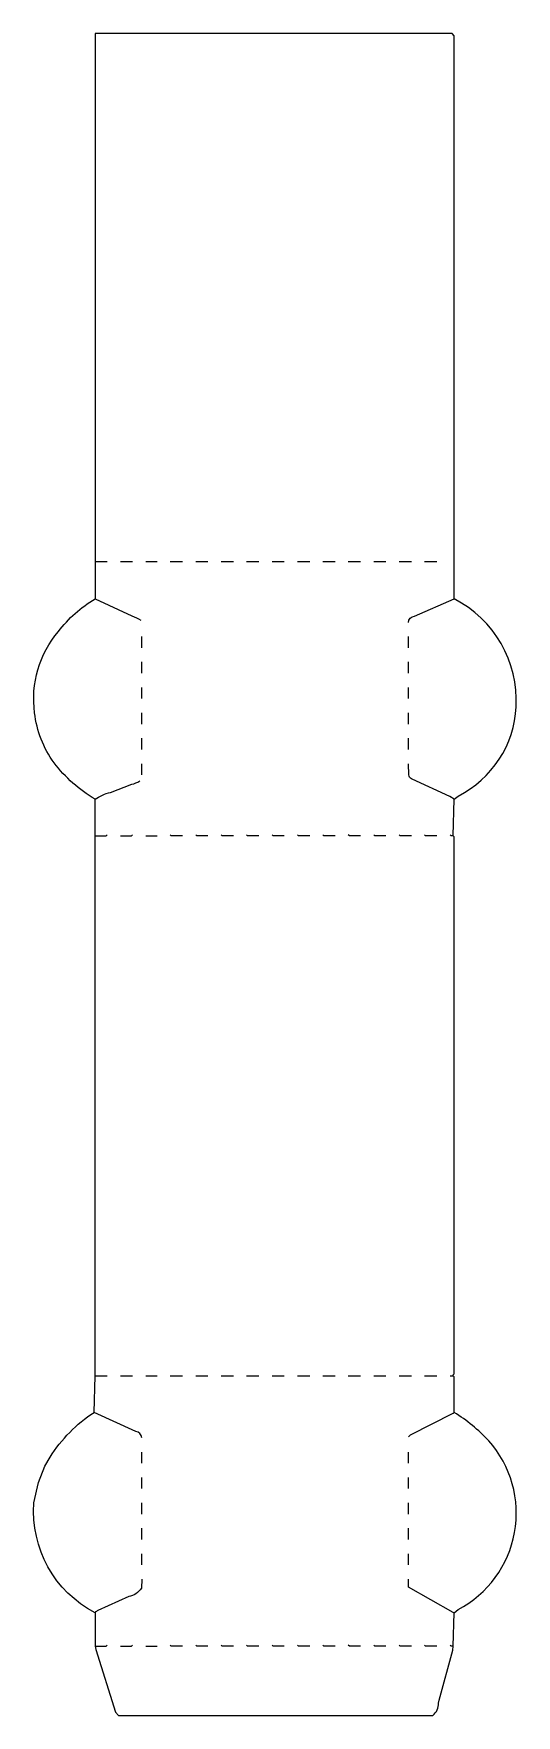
# Model space of a CAD drawing. Extents: x 26 to 500, y 85 to 1739.
import ezdxf

# ---------------------------------------------------------------- set-up
doc = ezdxf.new("R2010")
doc.units = 0
doc.layers.get('0').update_dxf_attribs({"linetype": 'CONTINUOUS'})

msp = doc.modelspace()

# ---------------------------------------------------------------- linework, layer by layer
at = {"color": 250, "linetype": 'CONTINUOUS'}
for points in [[(132, 219), (131.554455, 210.044554, -0.211958), (119.1, 201.8), (88.9, 188.2, 0.118981), (86, 186), (86, 153), (86.7, 149.9), (106, 88), (109, 85), (418, 85, 0.251566), (423.647059, 97.088235), (424.352941, 99.911765), (437.615385, 149.076923), (438, 153), (439, 186), (442.9, 189.2, 0.488209), (473, 355, 0.065623), (439, 383), (439, 418), (438, 419), (438.2, 419.9), (439, 421), (439, 949), (438, 950), (439, 986), (442.9, 989.2, 0.271354), (500, 1077, 0.296645), (439, 1183), (439, 1737), (437, 1739), (86, 1739), (86, 1220), (86, 1183), (122.1, 1166.3, -0.067299), (131, 1162)], [(86, 186, -0.30062), (26, 294), (30.352941, 313.911765), (36.8, 330.1), (41.8, 339.1, -0.10395), (85, 383), (86, 419), (86, 950), (86, 986, -0.096517), (45.769231, 1021.846154, -0.127112), (26.58, 1070.94, -0.210935), (50, 1151, -0.095945), (86, 1183)], [(394, 1160, -0.36099), (399.9, 1166.2), (439, 1183)], [(439, 986), (434.82, 988.76), (397.9, 1005.8), (397, 1006, -0.230591), (394.455172, 1010.037931), (394, 1021)], [(86, 986, -0.087185), (101.1, 992.8), (122.1, 1000.7, 0.073362), (130, 1004)], [(132, 358, 0.36099), (126.1, 364.2), (85, 383)]]:
    msp.add_lwpolyline(points, format="xyb", dxfattribs=at)
for points in [[(86, 1220), (98, 1220)], [(111, 1220), (123, 1220)], [(136, 1220), (147, 1220)], [(160, 1220), (172, 1220)], [(185, 1220), (197, 1220)], [(210, 1220), (222, 1220)], [(235, 1220), (247, 1220)], [(260, 1220), (272, 1220)], [(285, 1220), (297, 1220)], [(310, 1220), (322, 1220)], [(335, 1220), (347, 1220)], [(360, 1220), (372, 1220)], [(385, 1220), (397, 1220)], [(410, 1220), (422, 1220)], [(132, 1135), (132, 1146)], [(394, 1135), (394, 1146)], [(132, 1110), (132, 1121)], [(394, 1110), (394, 1121)], [(132, 1085), (132, 1096)], [(394, 1085), (394, 1096)], [(132, 1060), (132, 1071)], [(394, 1060), (394, 1071)], [(132, 1035), (132, 1046)], [(394, 1035), (394, 1046)], [(132, 1010), (132, 1021)], [(86, 419), (98, 419)], [(111, 419), (123, 419)], [(136, 419), (147, 419)], [(160, 419), (172, 419)], [(185, 419), (197, 419)], [(210, 419), (222, 419)], [(235, 419), (247, 419)], [(260, 419), (272, 419)], [(285, 419), (297, 419)], [(310, 419), (322, 419)], [(335, 419), (347, 419)], [(360, 419), (372, 419)], [(385, 419), (397, 419)], [(410, 419), (422, 419)], [(394, 359), (396, 361), (437.9, 382.2), (439, 383)], [(132, 333), (132, 344)], [(394, 333), (394, 344)], [(132, 308), (132, 319)], [(394, 308), (394, 319)], [(132, 283), (132, 294)], [(394, 283), (394, 294)], [(132, 258), (132, 269)], [(394, 258), (394, 269)], [(132, 233), (132, 244)], [(394, 233), (394, 244)], [(439, 186), (438.18, 186.24), (394, 211), (394, 219)]]:
    msp.add_lwpolyline(points, dxfattribs=at)
at = {"color": 251, "linetype": 'CONTINUOUS'}
for points in [[(86, 950), (97, 950), (98, 951)], [(136, 950), (147, 950)], [(438, 950), (436, 950), (435, 951)], [(86, 153), (97, 153), (98, 154)], [(136, 153), (147, 153)], [(438, 153), (436, 153), (435, 154)]]:
    msp.add_lwpolyline(points, dxfattribs=at)
at = {"color": 252, "linetype": 'CONTINUOUS'}
for points in [[(111, 950), (122, 950), (123, 951)], [(172, 950), (161, 950), (160, 951)], [(197, 950), (186, 950), (185, 951)], [(222, 950), (211, 950), (210, 951)], [(247, 950), (236, 950), (235, 951)], [(272, 950), (261, 950), (260, 951)], [(297, 950), (286, 950), (285, 951)], [(322, 950), (311, 950), (310, 951)], [(347, 950), (336, 950), (335, 951)], [(372, 950), (361, 950), (360, 951)], [(397, 950), (386, 950), (385, 951)], [(422, 950), (411, 950), (410, 951)], [(111, 153), (122, 153), (123, 154)], [(172, 153), (161, 153), (160, 154)], [(197, 153), (186, 153), (185, 154)], [(222, 153), (211, 153), (210, 154)], [(247, 153), (236, 153), (235, 154)], [(272, 153), (261, 153), (260, 154)], [(297, 153), (286, 153), (285, 154)], [(322, 153), (311, 153), (310, 154)], [(347, 153), (336, 153), (335, 154)], [(372, 153), (361, 153), (360, 154)], [(397, 153), (386, 153), (385, 154)], [(422, 153), (411, 153), (410, 154)]]:
    msp.add_lwpolyline(points, dxfattribs=at)
at = {"color": 37, "linetype": 'CONTINUOUS'}
msp.add_lwpolyline([(435, 419), (438, 419)], dxfattribs=at)

doc.saveas('drawing.dxf')
